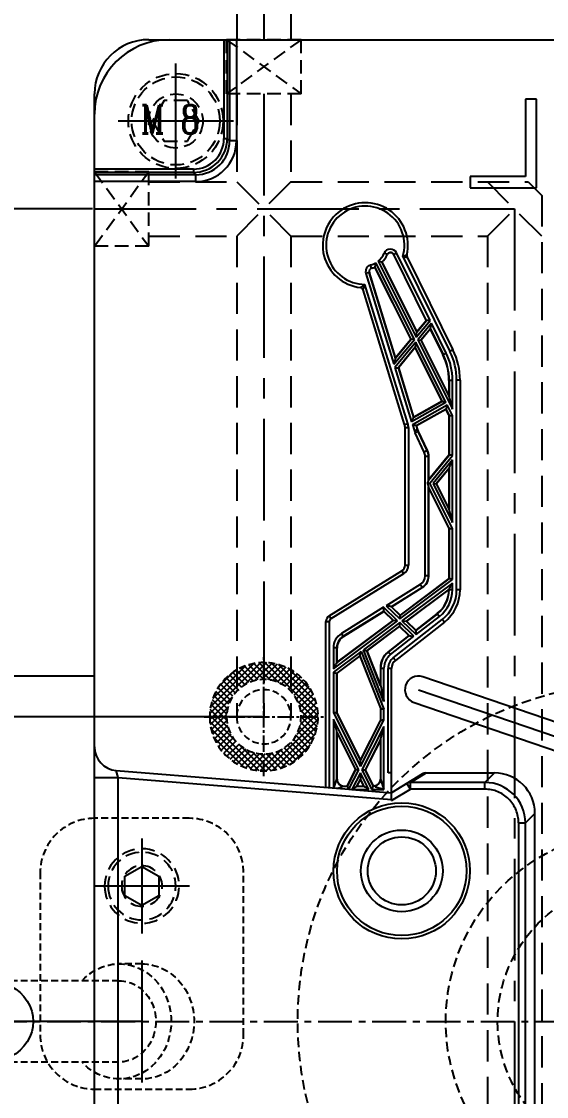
# Model space of a CAD drawing. Header units: millimetres. Extents: x 27275 to 28529, y -21406 to -20519.
# Drawn here: x 28206.9 to 28284.4, y -20787.4 to -20628.6 of the extents above; entities that cross this region are included whole.
import ezdxf

# ---------------------------------------------------------------- set-up
doc = ezdxf.new("R2010")
doc.units = ezdxf.units.MM
doc.header["$LTSCALE"] = 8
for name, pattern in [('ACAD_ISO08W100', [36, 24, -3, 6, -3]), ('CENTER', [2, 1.25, -0.25, 0.25, -0.25]), ('CENTER2', [1.125, 0.75, -0.125, 0.125, -0.125]), ('HIDDEN', [0.375, 0.25, -0.125]), ('HIDDEN2', [0.1875, 0.125, -0.0625])]:
    doc.linetypes.add(name, pattern=pattern)
doc.layers.get('DEFPOINTS').update_dxf_attribs({"color": 6})
for name, color, linetype in [('Cav-cor', 30, 'Continuous'), ('CL', 1, 'Continuous'), ('PIN', 5, 'Continuous'), ('SCREW', 52, 'HIDDEN'), ('SLIDE', 6, 'Continuous'), ('WT', 4, 'Continuous')]:
    doc.layers.add(name, color=color, linetype=linetype)
doc.layers.add('dim', color=3, linetype='Continuous', lineweight=15)
doc.styles.add('ROMANC', font='RomanC.ttf', dxfattribs={"width": 0.8, "height": 7})
doc.styles.get("Standard").update_dxf_attribs({"font": 'txt.shx', "width": 0.8, "bigfont": 'chineset.shx'})
doc.dimstyles.new('ISO-25', dxfattribs={"dimtxt": 5, "dimasz": 4, "dimexe": 0.3, "dimexo": 0.3, "dimtad": 0, "dimzin": 1, "dimdsep": 46, "dimtxsty": 'Standard', "dimcen": 0, "dimclrd": 3, "dimclre": 3, "dimclrt": 3, "dimazin": 0, "dimtfac": 1, "dimtofl": 0, "dimtmove": 0, "dimatfit": 0, "dimfxl": 0, "dimarcsym": 0})

# ---------------------------------------------------------------- blocks, each defined once
blk = doc.blocks.new('cb_8')
at = {"linetype": 'HIDDEN'}
blk.add_circle((0, 0), 7, dxfattribs=at)
at = {"layer": 'SCREW', "linetype": 'CENTER2', "ltscale": 5}
for p, q in [((0, -8.5), (0, 8.5)), ((-8.5, 0), (8.5, 0))]:
    blk.add_line(p, q, dxfattribs=at)
at = {"layer": 'SCREW'}
blk.add_lwpolyline([(-1.73, 3), (-3.46, 0), (-1.73, -3), (1.73, -3), (3.46, 0), (1.73, 3)], close=True, dxfattribs=at)
for radius in [6.5, 4]:
    blk.add_circle((0, 0), radius, dxfattribs=at)
at = {"layer": 'dim', "style": 'ROMANC', "width": 0.8}
blk.add_text('M 8', height=4.186, dxfattribs=at).set_placement((-5.2, -1.86))
blk = doc.blocks.new('20100512.182342')
at = {"linetype": 'HIDDEN'}
blk.add_circle((0, 0), 5.5, dxfattribs=at)
at = {"layer": 'SCREW', "linetype": 'CENTER', "ltscale": 5}
for p, q in [((0, -7.04), (0, 7.04)), ((-7, 0), (7, 0))]:
    blk.add_line(p, q, dxfattribs=at)
at = {"layer": 'SCREW', "linetype": 'Continuous'}
blk.add_lwpolyline([(-1.44, 2.5), (-2.89, 0), (-1.44, -2.5), (1.44, -2.5), (2.89, 0), (1.44, 2.5)], close=True, dxfattribs=at)
at = {"layer": 'SCREW'}
for radius in [5, 3]:
    blk.add_circle((0, 0), radius, dxfattribs=at)
blk = doc.blocks.new('20160808.152518')
at = {"layer": 'CL', "linetype": 'ACAD_ISO08W100', "ltscale": 0.35}
for p, q in [((0, 9), (0, -9)), ((0, 0), (41.22, 0))]:
    blk.add_line(p, q, dxfattribs=at)
at = {"layer": 'PIN', "linetype": 'HIDDEN2'}
for p, q in [((0, 8.5), (3.38, 8.5)), ((3.38, 6), (22.65, 6)), ((3.38, -6), (22.65, -6)), ((0, -8.5), (3.38, -8.5))]:
    blk.add_line(p, q, dxfattribs=at)
at = {"layer": 'PIN'}
for p, q in [((22.65, 6), (38.68, 6)), ((22.65, -6), (38.68, -6))]:
    blk.add_line(p, q, dxfattribs=at)
blk.add_circle((41.22, 0), 1.5, dxfattribs=at)
at = {"layer": 'PIN', "linetype": 'HIDDEN2'}
for centre, major_axis, start_param, end_param in [((0, 0), (0, -8.5), 3.141593, 6.283185), ((3.38, 0), (0, 8.5), 5.496057, 10.211906), ((3.38, 0), (0, 6), 0, 3.141593)]:
    blk.add_ellipse(centre, major_axis=major_axis, ratio=0.906308, start_param=start_param, end_param=end_param, dxfattribs=at)
at = {"layer": 'PIN'}
for centre, major_axis, ratio, start_param, end_param in [((22.65, 0), (-6.62, 0), 0.906308, 4.712389, 7.853982), ((38.68, 0), (0, 6), 0.906308, 0, 3.141593), ((38.68, 0), (0, 6), 1, 3.141593, 6.283185)]:
    blk.add_ellipse(centre, major_axis=major_axis, ratio=ratio, start_param=start_param, end_param=end_param, dxfattribs=at)
blk = doc.blocks.new('20150513.114820')
at = {"layer": 'WT', "linetype": 'Continuous'}
h = blk.add_hatch(dxfattribs=at)
h.set_pattern_fill('ANSI37', color=125, scale=5, angle=270, style=0)
h.set_pattern_definition([(315, (23425.0146, -23957.4168), (0.441941738, 0.441941738), []), (45, (23425.0146, -23957.4168), (-0.441941738, 0.441941738), [])])
h.paths.add_polyline_path([(8, 0), (5.5, 0, 1), (-5.5, 0), (-8, 0, -1)])
h.paths.add_polyline_path([(-8, 0), (-5.5, 0, 0.414214), (0, -5.5, 0.414214), (5.5, 0), (8, 0, -0.414214), (0, -8, -0.414214)])
at = {"layer": 'WT', "color": 125, "linetype": 'CENTER2', "ltscale": 0.4}
for p, q in [((0, 8.79), (0, -8.79)), ((8.79, 0), (-8.79, 0))]:
    blk.add_line(p, q, dxfattribs=at)
at = {"layer": 'WT', "color": 125, "linetype": 'HIDDEN2'}
for radius in [8, 5.5, 4]:
    blk.add_circle((0, 0), radius, dxfattribs=at)
blk = doc.blocks.new('20150513.114825')
at = {"layer": 'WT', "color": 125, "linetype": 'HIDDEN'}
for p, q in [((-5.5, 8), (5.5, 8)), ((5.5, 8), (-5.5, 0)), ((-5.5, 8), (5.5, 0)), ((-5.5, 0), (-5.5, 8)), ((5.5, 0), (5.5, 8)), ((-5.5, 0), (5.5, 0))]:
    blk.add_line(p, q, dxfattribs=at)
blk = doc.blocks.new('*D27186')
at = {"layer": 'DEFPOINTS', "color": 0}
for p in [(28184.54, -20731.29), (28242.64, -20731.29), (28228.64, -20921.29)]:
    blk.add_point(p, dxfattribs=at)
at = {"layer": 'dim', "color": 3, "lineweight": -2}
for p, q in [((28242.34, -20731.29), (28184.24, -20731.29)), ((28184.54, -20735.29), (28184.54, -20817.33)), ((28184.54, -20917.29), (28184.54, -20835.24)), ((28228.34, -20921.29), (28184.24, -20921.29))]:
    blk.add_line(p, q, dxfattribs=at)
at = {"layer": 'dim', "color": 3}
for points in [[(28185.21, -20735.29), (28183.88, -20735.29), (28184.54, -20731.29)], [(28183.88, -20917.29), (28185.21, -20917.29), (28184.54, -20921.29)]]:
    blk.add_solid(points, dxfattribs=at)
at = {"layer": 'dim', "color": 3, "insert": (28184.54, -20826.29), "char_height": 5, "attachment_point": 5, "rotation": 90}
blk.add_mtext('190.00', dxfattribs=at)
blk = doc.blocks.new('*D27187')
at = {"layer": 'DEFPOINTS', "color": 0}
for p in [(28175.28, -20656.29), (28217.64, -20656.29), (28228.64, -20921.29)]:
    blk.add_point(p, dxfattribs=at)
at = {"layer": 'dim', "color": 3, "lineweight": -2}
for p, q in [((28217.34, -20656.29), (28174.98, -20656.29)), ((28175.28, -20660.29), (28175.28, -20778.83)), ((28175.28, -20917.29), (28175.28, -20798.74)), ((28228.34, -20921.29), (28174.98, -20921.29))]:
    blk.add_line(p, q, dxfattribs=at)
at = {"layer": 'dim', "color": 3}
for points in [[(28175.95, -20660.29), (28174.62, -20660.29), (28175.28, -20656.29)], [(28174.62, -20917.29), (28175.95, -20917.29), (28175.28, -20921.29)]]:
    blk.add_solid(points, dxfattribs=at)
at = {"layer": 'dim', "color": 3, "insert": (28175.28, -20788.79), "char_height": 5, "attachment_point": 5, "rotation": 90}
blk.add_mtext('265.00', dxfattribs=at)

msp = doc.modelspace()

# ---------------------------------------------------------------- linework, layer by layer
msp.add_line((28217.642, -20725.286), (28182.332, -20725.286))
at = {"linetype": 'HIDDEN2'}
msp.add_lwpolyline([(28231.642, -20746.286), (28217.642, -20746.286, 0.4142136), (28209.642, -20754.286), (28209.642, -20778.286, 0.4142136), (28217.642, -20786.286), (28231.642, -20786.286, 0.4142136), (28239.642, -20778.286), (28239.642, -20754.286, 0.4142136)], format="xyb", close=True, dxfattribs=at)
at = {"color": 8, "linetype": 'HIDDEN', "ltscale": 0.7}
for radius in [50, 28.15, 20.5]:
    msp.add_circle((28297.642, -20776.286), radius, dxfattribs=at)
at = {"layer": 'Cav-cor', "color": 241}
for p, q in [((28225.642, -20631.286), (28369.642, -20631.286)), ((28236.748, -20631.286), (28236.748, -20645.898)), ((28237.248, -20631.286), (28237.248, -20645.898)), ((28237.593, -20631.286), (28237.593, -20646.243)), ((28238.591, -20631.286), (28238.591, -20646.243)), ((28217.642, -20913.286), (28217.642, -20639.286)), ((28281.245, -20640.064), (28281.245, -20651.474)), ((28282.88, -20640.064), (28281.245, -20640.064)), ((28282.88, -20653.144), (28282.88, -20640.064)), ((28236.748, -20645.898), (28237.248, -20645.898)), ((28237.593, -20646.243), (28237.248, -20645.898)), ((28238.591, -20646.243), (28237.593, -20646.243)), ((28232.255, -20650.392), (28217.642, -20650.392)), ((28232.255, -20650.891), (28217.642, -20650.891)), ((28232.599, -20651.236), (28217.642, -20651.236)), ((28232.255, -20650.392), (28232.255, -20650.891)), ((28232.599, -20651.236), (28232.255, -20650.891)), ((28232.599, -20652.235), (28232.599, -20651.236)), ((28273.069, -20651.474), (28273.069, -20653.144)), ((28281.245, -20651.474), (28273.069, -20651.474)), ((28232.599, -20652.235), (28217.642, -20652.235)), ((28273.069, -20653.144), (28282.88, -20653.144)), ((28260.853, -20663.025), (28260.39, -20662.829)), ((28261.751, -20663.035), (28266.58, -20672.788)), ((28261.767, -20662.998), (28262.218, -20662.775)), ((28261.767, -20662.998), (28266.616, -20672.792)), ((28267.163, -20672.764), (28262.218, -20662.775)), ((28258.535, -20665.047), (28258.403, -20664.562)), ((28264.851, -20675.571), (28259.161, -20664.239)), ((28259.506, -20663.999), (28265.14, -20675.22)), ((28260.046, -20664.177), (28265.222, -20674.487)), ((28260.076, -20664.164), (28265.229, -20674.427)), ((28263.156, -20663.3), (28270.102, -20677.328)), ((28263.774, -20663.417), (28270.551, -20677.105)), ((28258.186, -20665.681), (28257.706, -20665.829)), ((28257.706, -20665.829), (28261.834, -20679.233)), ((28262.075, -20678.305), (28258.186, -20665.681)), ((28262.087, -20678.241), (28258.216, -20665.672)), ((28258.999, -20664.886), (28264.335, -20675.513)), ((28264.373, -20675.517), (28259.024, -20664.862)), ((28259.027, -20664.87), (28259.024, -20664.862)), ((28263.89, -20687.972), (28257.564, -20667.433)), ((28256.867, -20667.892), (28256.866, -20667.892)), ((28263.411, -20688.12), (28257.288, -20668.244)), ((28265.14, -20675.22), (28267.163, -20672.764)), ((28265.222, -20674.487), (28266.625, -20672.784)), ((28266.58, -20672.788), (28265.229, -20674.427)), ((28267.366, -20673.173), (28265.344, -20675.626)), ((28267.219, -20673.984), (28265.821, -20675.68)), ((28267.205, -20674.051), (28265.86, -20675.684)), ((28266.58, -20672.788), (28266.616, -20672.792)), ((28267.205, -20674.051), (28267.212, -20673.995)), ((28267.205, -20674.051), (28269.064, -20677.806)), ((28267.212, -20673.995), (28269.095, -20677.799)), ((28269.546, -20677.576), (28267.366, -20673.173)), ((28261.834, -20679.233), (28264.851, -20675.571)), ((28262.067, -20678.318), (28264.373, -20675.517)), ((28262.087, -20678.241), (28264.335, -20675.513)), ((28264.373, -20675.517), (28264.335, -20675.513)), ((28264.851, -20675.571), (28264.373, -20675.517)), ((28265.14, -20675.22), (28265.222, -20674.487)), ((28265.222, -20674.487), (28265.229, -20674.427)), ((28265.344, -20675.626), (28270.486, -20685.867)), ((28265.344, -20675.626), (28265.821, -20675.68)), ((28265.821, -20675.68), (28269.994, -20683.991)), ((28265.821, -20675.68), (28265.86, -20675.684)), ((28269.952, -20683.834), (28265.86, -20675.684)), ((28265.055, -20675.978), (28261.981, -20679.709)), ((28264.972, -20676.711), (28262.497, -20679.715)), ((28264.966, -20676.77), (28262.541, -20679.714)), ((28264.972, -20676.711), (28264.966, -20676.77)), ((28268.941, -20684.688), (28264.966, -20676.77)), ((28265.055, -20675.978), (28264.972, -20676.711)), ((28268.984, -20684.701), (28264.972, -20676.711)), ((28269.516, -20684.863), (28265.055, -20675.978)), ((28270.553, -20677.105), (28270.102, -20677.328)), ((28262.087, -20678.241), (28262.075, -20678.305)), ((28269.095, -20677.799), (28269.064, -20677.806)), ((28269.095, -20677.799), (28269.546, -20677.576)), ((28261.981, -20679.709), (28264.449, -20687.722)), ((28264.776, -20687.073), (28262.507, -20679.707)), ((28262.541, -20679.714), (28262.507, -20679.707)), ((28264.794, -20687.028), (28262.541, -20679.714)), ((28269.983, -20681.593), (28269.952, -20681.6)), ((28269.952, -20681.6), (28269.952, -20683.834)), ((28269.983, -20681.593), (28269.983, -20683.965)), ((28269.983, -20681.593), (28270.486, -20681.593)), ((28270.486, -20685.867), (28270.486, -20681.593)), ((28271.094, -20712.551), (28271.094, -20681.568)), ((28271.597, -20681.568), (28271.094, -20681.568)), ((28271.595, -20681.568), (28271.595, -20712.55)), ((28269.516, -20684.863), (28264.449, -20687.722)), ((28264.575, -20688.129), (28269.703, -20685.235)), ((28268.984, -20684.701), (28264.766, -20687.081)), ((28268.941, -20684.688), (28264.794, -20687.028)), ((28268.941, -20684.688), (28268.984, -20684.701)), ((28270.486, -20686.795), (28269.703, -20685.235)), ((28269.952, -20683.834), (28269.983, -20683.965)), ((28265.134, -20688.275), (28269.533, -20685.793)), ((28265.181, -20688.286), (28269.519, -20685.839)), ((28269.519, -20685.839), (28269.533, -20685.793)), ((28269.952, -20686.701), (28269.519, -20685.839)), ((28269.994, -20686.713), (28269.533, -20685.793)), ((28269.952, -20686.701), (28269.983, -20686.693)), ((28269.952, -20686.701), (28269.952, -20692.649)), ((28269.983, -20686.693), (28269.983, -20692.66)), ((28270.486, -20692.685), (28270.486, -20686.795)), ((28263.409, -20688.12), (28263.89, -20687.972)), ((28264.575, -20688.129), (28264.856, -20689.043)), ((28264.794, -20687.028), (28264.776, -20687.073)), ((28265.337, -20688.895), (28265.145, -20688.271)), ((28265.181, -20688.286), (28265.145, -20688.271)), ((28265.366, -20688.884), (28265.181, -20688.286)), ((28263.476, -20688.564), (28263.979, -20688.564)), ((28263.478, -20708.879), (28263.478, -20688.564)), ((28263.979, -20688.564), (28263.979, -20708.878)), ((28265.337, -20688.895), (28264.856, -20689.043)), ((28265.436, -20689.153), (28264.98, -20689.365)), ((28266.301, -20692.197), (28264.98, -20689.365)), ((28265.337, -20688.895), (28265.366, -20688.884)), ((28265.436, -20689.153), (28265.465, -20689.142)), ((28266.756, -20691.984), (28265.436, -20689.153)), ((28266.787, -20691.977), (28265.465, -20689.142)), ((28266.756, -20691.984), (28266.301, -20692.197)), ((28266.442, -20710.486), (28266.442, -20692.834)), ((28266.945, -20692.834), (28266.442, -20692.834)), ((28266.787, -20691.977), (28266.756, -20691.984)), ((28266.933, -20696.365), (28269.994, -20692.649)), ((28266.976, -20692.828), (28266.945, -20692.834)), ((28266.945, -20696.348), (28266.945, -20692.834)), ((28269.952, -20692.649), (28266.976, -20696.262)), ((28266.976, -20696.262), (28266.976, -20692.828)), ((28267.113, -20696.78), (28270.486, -20692.685)), ((28269.952, -20692.649), (28269.983, -20692.66)), ((28270.486, -20693.34), (28267.606, -20696.835)), ((28269.994, -20694.569), (28268.083, -20696.889)), ((28269.952, -20694.672), (28268.122, -20696.893)), ((28269.952, -20694.672), (28269.983, -20694.586)), ((28269.952, -20694.672), (28269.952, -20700.538)), ((28269.983, -20694.586), (28269.983, -20700.668)), ((28270.486, -20702.57), (28270.486, -20693.34)), ((28266.976, -20696.262), (28266.945, -20696.348)), ((28269.994, -20703.416), (28266.933, -20697.319)), ((28266.945, -20710.486), (28266.945, -20697.346)), ((28266.976, -20697.476), (28266.945, -20697.346)), ((28266.976, -20710.503), (28266.976, -20697.476)), ((28269.952, -20703.404), (28266.976, -20697.476)), ((28270.486, -20703.498), (28267.113, -20696.78)), ((28267.606, -20696.835), (28270.486, -20702.57)), ((28267.606, -20696.835), (28268.083, -20696.889)), ((28268.083, -20696.889), (28269.994, -20700.695)), ((28268.083, -20696.889), (28268.122, -20696.893)), ((28269.952, -20700.538), (28268.122, -20696.893)), ((28269.952, -20700.538), (28269.983, -20700.668)), ((28269.952, -20703.404), (28269.983, -20703.397)), ((28269.952, -20703.404), (28269.952, -20710.885)), ((28269.983, -20703.397), (28269.983, -20710.901)), ((28270.486, -20711.029), (28270.486, -20703.498)), ((28263.476, -20708.878), (28263.979, -20708.878)), ((28252.274, -20716.383), (28263.002, -20709.734)), ((28263.265, -20710.161), (28252.537, -20716.81)), ((28263, -20709.733), (28263.265, -20710.161)), ((28266.945, -20710.486), (28266.442, -20710.486)), ((28266.976, -20710.503), (28266.945, -20710.486)), ((28265.728, -20711.769), (28260.688, -20714.892)), ((28261.417, -20715.032), (28265.993, -20712.196)), ((28261.467, -20715.038), (28266.024, -20712.213)), ((28262.72, -20716.843), (28270.486, -20711.029)), ((28262.752, -20716.316), (28269.994, -20710.894)), ((28269.952, -20710.885), (28262.754, -20716.274)), ((28270.486, -20711.549), (28263.024, -20717.135)), ((28265.993, -20712.196), (28265.728, -20711.769)), ((28266.024, -20712.213), (28265.993, -20712.196)), ((28269.952, -20710.885), (28269.983, -20710.901)), ((28270.486, -20712.5), (28270.486, -20711.549)), ((28269.994, -20712.419), (28263.644, -20717.173)), ((28269.951, -20712.493), (28263.695, -20717.176)), ((28269.952, -20712.488), (28269.983, -20712.43)), ((28269.983, -20712.5), (28269.952, -20712.488)), ((28269.983, -20712.43), (28269.983, -20712.5)), ((28269.983, -20712.5), (28270.486, -20712.5)), ((28271.597, -20712.551), (28271.094, -20712.551)), ((28260.322, -20715.119), (28254.097, -20718.977)), ((28262.382, -20717.096), (28260.322, -20715.119)), ((28260.688, -20714.892), (28262.72, -20716.843)), ((28261.407, -20715.025), (28262.752, -20716.316)), ((28261.467, -20715.038), (28261.417, -20715.032)), ((28261.467, -20715.038), (28262.754, -20716.274)), ((28252.272, -20716.382), (28252.537, -20716.81)), ((28254.362, -20719.405), (28260.342, -20715.698)), ((28254.393, -20719.422), (28260.338, -20715.737)), ((28261.761, -20717.058), (28260.335, -20715.689)), ((28260.338, -20715.737), (28260.342, -20715.698)), ((28260.338, -20715.737), (28261.711, -20717.055)), ((28261.746, -20722.559), (28268.97, -20716.909)), ((28262.72, -20716.843), (28262.752, -20716.316)), ((28262.752, -20716.316), (28262.754, -20716.274)), ((28268.245, -20716.065), (28265.075, -20718.544)), ((28268.214, -20716.05), (28265.077, -20718.503)), ((28265.12, -20719.148), (28268.555, -20716.461)), ((28268.245, -20716.065), (28268.214, -20716.05)), ((28268.245, -20716.065), (28268.555, -20716.461)), ((28269.28, -20717.305), (28268.97, -20716.909)), ((28251.796, -20717.237), (28252.299, -20717.237)), ((28251.798, -20741.726), (28251.798, -20717.238)), ((28252.299, -20717.237), (28252.299, -20741.766)), ((28252.908, -20724.189), (28262.382, -20717.096)), ((28253.399, -20723.318), (28261.761, -20717.058)), ((28253.441, -20723.246), (28261.711, -20717.055)), ((28262.686, -20717.388), (28257.347, -20721.385)), ((28262.654, -20717.915), (28257.834, -20721.523)), ((28257.873, -20721.535), (28262.651, -20717.957)), ((28261.761, -20717.058), (28261.711, -20717.055)), ((28262.382, -20717.096), (28261.761, -20717.058)), ((28269.278, -20717.304), (28262.054, -20722.954)), ((28262.654, -20717.915), (28262.651, -20717.957)), ((28264.054, -20719.304), (28262.651, -20717.957)), ((28262.686, -20717.388), (28262.654, -20717.915)), ((28264.111, -20719.313), (28262.654, -20717.915)), ((28264.789, -20719.407), (28262.686, -20717.388)), ((28263.024, -20717.135), (28265.12, -20719.148)), ((28263.024, -20717.135), (28263.644, -20717.173)), ((28263.644, -20717.173), (28265.082, -20718.553)), ((28263.644, -20717.173), (28263.695, -20717.176)), ((28263.695, -20717.176), (28265.077, -20718.503)), ((28265.077, -20718.503), (28265.075, -20718.544)), ((28254.362, -20719.405), (28254.097, -20718.977)), ((28254.362, -20719.405), (28254.393, -20719.422)), ((28264.054, -20719.304), (28260.99, -20721.7)), ((28264.101, -20719.306), (28261.021, -20721.715)), ((28261.331, -20722.111), (28264.789, -20719.407)), ((28264.054, -20719.304), (28264.101, -20719.306)), ((28252.908, -20721.114), (28252.908, -20724.189)), ((28253.41, -20721.114), (28252.908, -20721.114)), ((28257.001, -20721.644), (28252.908, -20724.709)), ((28253.41, -20723.307), (28253.41, -20721.114)), ((28253.41, -20721.114), (28253.441, -20721.132)), ((28253.441, -20723.246), (28253.441, -20721.132)), ((28257.001, -20721.644), (28260.365, -20730.172)), ((28260.365, -20729.038), (28257.347, -20721.385)), ((28259.874, -20726.696), (28257.834, -20721.523)), ((28257.873, -20721.535), (28257.834, -20721.523)), ((28259.831, -20726.499), (28257.873, -20721.535)), ((28260.99, -20721.7), (28261.021, -20721.715)), ((28261.021, -20721.715), (28261.331, -20722.111)), ((28256.82, -20722.282), (28253.399, -20724.843)), ((28253.441, -20723.246), (28253.41, -20723.307)), ((28253.441, -20724.852), (28256.806, -20722.334)), ((28256.806, -20722.334), (28256.82, -20722.282)), ((28256.806, -20722.334), (28259.831, -20730.004)), ((28256.82, -20722.282), (28259.874, -20730.023)), ((28262.056, -20722.955), (28261.746, -20722.559)), ((28252.908, -20724.709), (28252.908, -20730.718)), ((28253.41, -20730.819), (28253.41, -20724.837)), ((28253.441, -20724.852), (28253.41, -20724.837)), ((28253.441, -20730.812), (28253.441, -20724.852)), ((28259.831, -20724.077), (28259.831, -20726.499)), ((28259.831, -20724.077), (28259.862, -20724.092)), ((28259.862, -20724.092), (28259.862, -20726.661)), ((28259.862, -20724.092), (28260.365, -20724.092)), ((28260.365, -20729.038), (28260.365, -20724.092)), ((28260.973, -20739.584), (28260.973, -20724.144)), ((28261.476, -20724.144), (28260.973, -20724.144)), ((28261.476, -20743.525), (28261.475, -20724.143)), ((28259.831, -20726.499), (28259.862, -20726.661)), ((28295.142, -20735.33), (28266.108, -20725.393)), ((28265.46, -20727.286), (28297.642, -20738.299)), ((28264.813, -20729.178), (28295.142, -20739.558)), ((28252.908, -20730.718), (28256.889, -20738.647)), ((28253.399, -20730.8), (28256.891, -20737.755)), ((28253.441, -20730.812), (28253.41, -20730.819)), ((28253.441, -20730.812), (28256.891, -20737.683)), ((28259.831, -20730.004), (28259.862, -20729.998)), ((28259.831, -20730.004), (28259.831, -20731.899)), ((28259.862, -20729.998), (28259.862, -20731.907)), ((28260.365, -20731.809), (28260.365, -20730.172)), ((28252.908, -20731.646), (28252.908, -20741.815)), ((28256.654, -20739.108), (28252.908, -20731.646)), ((28256.889, -20738.647), (28260.365, -20731.809)), ((28256.891, -20737.755), (28259.874, -20731.888)), ((28256.891, -20737.683), (28259.831, -20731.899)), ((28260.365, -20732.728), (28257.121, -20739.109)), ((28259.831, -20731.899), (28259.862, -20731.907)), ((28260.365, -20742.029), (28260.365, -20732.728)), ((28256.203, -20739.107), (28253.399, -20733.521)), ((28253.41, -20740.52), (28253.41, -20733.548)), ((28253.441, -20733.678), (28253.41, -20733.548)), ((28253.441, -20740.52), (28253.441, -20733.678)), ((28253.441, -20733.678), (28256.167, -20739.107)), ((28259.874, -20734.582), (28257.571, -20739.11)), ((28259.831, -20734.737), (28257.608, -20739.111)), ((28259.831, -20734.737), (28259.862, -20734.608)), ((28259.831, -20734.737), (28259.831, -20740.52)), ((28259.862, -20734.608), (28259.862, -20740.52)), ((28254.937, -20741.526), (28256.167, -20739.107)), ((28254.968, -20741.537), (28256.203, -20739.107)), ((28255.184, -20741.999), (28256.654, -20739.108)), ((28256.203, -20739.107), (28256.167, -20739.107)), ((28256.654, -20739.108), (28256.203, -20739.107)), ((28256.889, -20738.647), (28256.891, -20737.755)), ((28256.891, -20737.755), (28256.891, -20737.683)), ((28257.121, -20739.109), (28258.586, -20742.029)), ((28257.121, -20739.109), (28257.571, -20739.11)), ((28257.571, -20739.11), (28258.79, -20741.537)), ((28257.571, -20739.11), (28257.608, -20739.111)), ((28258.821, -20741.526), (28257.608, -20739.111)), ((28252.977, -20741.821), (28253.41, -20740.52)), ((28253.411, -20740.52), (28253.441, -20740.52)), ((28256.886, -20739.57), (28255.635, -20742.032)), ((28256.884, -20740.462), (28256.351, -20741.511)), ((28256.38, -20741.526), (28256.884, -20740.535)), ((28256.886, -20739.57), (28256.884, -20740.462)), ((28256.884, -20740.462), (28256.884, -20740.535)), ((28257.41, -20741.511), (28256.884, -20740.462)), ((28257.381, -20741.526), (28256.884, -20740.535)), ((28258.121, -20742.029), (28256.886, -20739.57)), ((28259.831, -20740.52), (28259.862, -20740.52)), ((28259.862, -20740.52), (28260.365, -20742.029)), ((28261.476, -20739.584), (28260.973, -20739.584)), ((28266.043, -20739.733), (28261.475, -20742.509)), ((28264.258, -20740.991), (28266.575, -20739.584)), ((28266.575, -20739.584), (28276.665, -20739.584)), ((28275.258, -20740.991), (28276.665, -20739.584)), ((28254.448, -20741.526), (28254.972, -20741.526)), ((28255.184, -20741.999), (28255.635, -20742.032)), ((28255.636, -20742.03), (28258.121, -20742.029)), ((28255.636, -20742.03), (28261.476, -20742.508)), ((28256.346, -20741.526), (28257.416, -20741.526)), ((28258.586, -20742.029), (28260.365, -20742.029)), ((28258.823, -20741.526), (28258.786, -20741.526)), ((28261.476, -20743.678), (28264.258, -20741.988)), ((28264.258, -20741.988), (28263.739, -20741.133)), ((28264.258, -20741.988), (28264.258, -20740.991)), ((28275.258, -20740.991), (28264.258, -20740.991)), ((28275.258, -20741.988), (28264.258, -20741.988)), ((28275.258, -20741.988), (28275.258, -20740.991)), ((28261.476, -20743.678), (28261.476, -20743.511)), ((28281.235, -20746.969), (28282.642, -20745.561)), ((28282.642, -20807.01), (28282.642, -20745.561)), ((28280.239, -20746.969), (28280.239, -20805.603)), ((28280.239, -20746.969), (28281.235, -20746.969)), ((28281.235, -20805.603), (28281.235, -20746.969))]:
    msp.add_line(p, q, dxfattribs=at)
for radius in [10.06, 9.557, 6.036, 5.03]:
    msp.add_circle((28262.994, -20754.05), radius, dxfattribs=at)
for centre, radius, start, end in [((28228.642, -20642.286), 11, 90, 180), ((28225.642, -20639.286), 8, 90, 180), ((28232.255, -20645.899), 4.992, 269.99069, 0.00931), ((28232.257, -20645.9), 4.491, 269.96883, 0.03117), ((28232.603, -20646.246), 5.988, 269.9688, 0.0312), ((28232.606, -20646.249), 4.986, 269.92461, 0.07539), ((28257.612, -20661.649), 6.287, 346.79393, 263.19556), ((28257.612, -20661.649), 5.785, 343.4208, 269.51741), ((28257.612, -20661.649), 3.018, 308.87291, 336.99629), ((28261.316, -20663.221), 1.006, 26.34486, 157.01201), ((28261.3, -20663.259), 0.503, 26.34665, 156.43515), ((28261.316, -20663.221), 0.503, 26.34045, 157.04104), ((28258.063, -20661.426), 4.024, 336.42493, 337.00212), ((28258.667, -20665.533), 1.006, 105.19699, 197.11173), ((28257.612, -20661.649), 3.018, 285.19825, 300.88065), ((28257.612, -20661.649), 3.521, 314.40936, 336.422), ((28270.258, -20680.685), 18.777, 110.4407, 110.79705), ((28264.225, -20663.194), 0.503, 166.84962, 206.3381), ((28258.667, -20665.533), 0.503, 105.18682, 197.10304), ((28257.132, -20661.797), 4.024, 285.19388, 285.63381), ((28258.697, -20665.524), 0.503, 105.63442, 197.11199), ((28257.612, -20661.649), 3.521, 285.63599, 293.69545), ((28256.808, -20668.392), 0.503, 38.01706, 83.11963), ((28261.539, -20681.568), 9.555, 359.99868, 26.34132), ((28261.434, -20681.592), 8.549, 359.99881, 26.34119), ((28261.434, -20681.592), 9.052, 359.99862, 26.34138), ((28261.957, -20688.566), 2.022, 0.04418, 17.07582), ((28267.261, -20688.302), 2.517, 197.12345, 204.99655), ((28267.261, -20688.302), 2.014, 197.12373, 204.99627), ((28264.933, -20692.834), 1.508, 359.99762, 25.00238), ((28264.933, -20692.834), 2.012, 0.00014, 24.99986), ((28262.47, -20708.878), 1.509, 301.78932, 0.00068), ((28264.933, -20710.486), 1.509, 301.79005, 359.99995), ((28264.933, -20710.486), 2.012, 301.79238, 359.99762), ((28265.428, -20712.487), 4.523, 308.0188, 359.92728), ((28265.457, -20712.5), 4.526, 308.02858, 0.00142), ((28265.456, -20712.5), 5.029, 308.02975, 0.00025), ((28265.562, -20712.551), 5.532, 308.02952, 0.00048), ((28252.802, -20717.237), 0.503, 121.79391, 179.99609), ((28255.422, -20721.114), 2.515, 121.7893, 180.0007), ((28255.422, -20721.114), 2.011, 121.78652, 180.00348), ((28262.88, -20724.092), 3.018, 128.0313, 179.9987), ((28262.88, -20724.092), 2.515, 128.0297, 180.0003), ((28262.985, -20724.144), 2.012, 128.02973, 180.00027), ((28265.46, -20727.286), 2, 71.10744, 251.10744), ((28254.417, -20740.519), 1.006, 180.01837, 270.0008), ((28258.856, -20740.52), 1.006, 296.32633, 359.98836), ((28264.246, -20741.967), 0.976, 89.24339, 121.2575), ((28275.256, -20746.97), 5.978, 0.01419, 89.98581)]:
    msp.add_arc(centre, radius, start, end, dxfattribs=at)
for centre, major_axis, ratio, start_param, end_param in [((28266.967, -20672.366), (0.351, 0.426), 0.0159228, -3.1312907, -2.933115), ((28267.562, -20673.57), (0.351, 0.426), 0.0159228, -3.364373, -3.1661973), ((28261.534, -20681.569), (9.797, 2.292), 0.9998394, -0.2298242, 0.2298242), ((28261.692, -20678.77), (0.383, 0.465), 0.014571, -0.2252394, -0.0270637), ((28261.4, -20681.6), (8.327, 1.949), 0.9998394, -0.2298242, 0.2298242), ((28262.124, -20680.172), (0.383, 0.465), 0.014571, 0.0078429, 0.2060186), ((28270.486, -20684.966), (-0.503, 1.002), 0.0078301, 0.0330523, 0.231228), ((28270.486, -20687.695), (-0.503, 1.002), 0.0078301, -0.20003, -0.0018543), ((28261.968, -20688.564), (1.492, 0.225), 0.9998442, -0.1493773, 0.1493773), ((28264.327, -20687.326), (0.448, 0.253), 0.0170533, -0.2193526, -0.0211769), ((28264.696, -20688.524), (0.448, 0.253), 0.0170533, 0.0137297, 0.2119054), ((28264.963, -20692.828), (1.965, 0.436), 0.9998402, -0.2181324, 0.2181324), ((28270.486, -20692.049), (0.503, 0.611), 0.0110961, -3.1376128, -2.9394371), ((28270.486, -20693.976), (0.503, 0.611), 0.0110961, -3.3706952, -3.1725194), ((28266.442, -20696.958), (0.503, 0.611), 0.0110961, -0.2291025, -0.0309268), ((28266.442, -20696.345), (-0.503, 1.002), 0.0078301, -3.1085403, -2.9103646), ((28270.486, -20701.669), (-0.503, 1.002), 0.0078301, 0.0330523, 0.231228), ((28270.486, -20704.399), (-0.503, 1.002), 0.0078301, -0.20003, -0.0018543), ((28262.471, -20708.879), (0.879, -0.489), 0.9998005, -0.5078933, 0.5078933), ((28264.963, -20710.503), (1.758, -0.979), 0.9998005, -0.5078933, 0.5078933), ((28270.486, -20710.524), (0.503, 0.377), 0.0139716, -3.1346019, -2.9364262), ((28265.558, -20712.55), (5.427, -2.645), 0.9998115, 5.8297357, 6.7366349), ((28270.486, -20712.054), (0.503, 0.377), 0.0139716, 2.9155011, 3.1136768), ((28261.042, -20714.673), (0.375, -0.36), 0.0169079, -0.2199652, -0.0217895), ((28252.804, -20717.238), (-0.879, 0.489), 0.9998005, 5.775292, 6.7910786), ((28259.968, -20715.339), (0.375, -0.36), 0.0169079, 0.0131171, 0.2112928), ((28265.442, -20718.896), (0.367, -0.352), 0.0172791, -3.1266116, -2.9284359), ((28255.454, -20721.132), (1.758, -0.979), 0.9998005, 2.6336994, 3.6494859), ((28264.467, -20719.658), (0.367, -0.352), 0.0172791, 2.9234914, 3.1216671), ((28262.85, -20724.078), (-2.713, 1.323), 0.9998115, -0.4534496, 0.4534496), ((28252.908, -20723.684), (0.503, 0.377), 0.0139716, -0.2260916, -0.0279158), ((28262.984, -20724.143), (1.357, -0.661), 0.9998115, 2.6881431, 3.5950422), ((28252.908, -20725.214), (0.503, 0.377), 0.0139716, 0.0069908, 0.2051665), ((28260.365, -20727.936), (-0.503, 1.275), 0.0064035, 0.0336899, 0.2318657), ((28252.908, -20729.817), (-0.503, 1.002), 0.0078301, -3.3416227, -3.1434469), ((28260.365, -20731.274), (-0.503, 1.275), 0.0064035, -0.1993924, -0.0012166), ((28260.365, -20730.917), (0.503, 0.99), 0.0079089, -3.1396986, -2.9415228), ((28252.908, -20732.547), (-0.503, 1.002), 0.0078301, -3.1085403, -2.9103646), ((28260.365, -20733.62), (0.503, 0.99), 0.0079089, -3.3727809, -3.1746052), ((28254.448, -20740.52), (1.006, 0), 0.9998477, -3.1415927, -1.5707963), ((28266.562, -20740.588), (-0.867, -0.527), 0.9861001, -2.1229861, -1.5707963), ((28276.619, -20745.607), (4.275, 4.275), 0.9924325, -0.7816001, 0.7816001), ((28254.716, -20742.029), (0.256, 0.503), 0.0155585, -0.1007838, 0.0079126), ((28256.09, -20742.029), (0.256, 0.503), 0.0155585, 0.0079126, 0.2235416), ((28257.668, -20742.029), (-0.253, 0.503), 0.0155984, -0.2234628, -0.0078337), ((28259.039, -20742.029), (-0.253, 0.503), 0.0155984, -0.0078337, 0.1008574)]:
    msp.add_ellipse(centre, major_axis=major_axis, ratio=ratio, start_param=start_param, end_param=end_param, dxfattribs=at)
for points, knots in [([(28259.161, -20664.239), (28259.146, -20664.305), (28259.122, -20664.401), (28259.09, -20664.527), (28259.067, -20664.616), (28259.047, -20664.697), (28259.031, -20664.767), (28259.022, -20664.817), (28259.021, -20664.847), (28259.022, -20664.858), (28259.024, -20664.862)], [0, 0, 0, 0, 0.3143438, 0.4664459, 0.6112051, 0.7442875, 0.8593353, 0.9474833, 0.9785695, 1, 1, 1, 1]), ([(28259.997, -20664.146), (28259.967, -20664.133), (28259.895, -20664.11), (28259.732, -20664.062), (28259.599, -20664.026), (28259.506, -20663.999)], [0, 0, 0, 0, 0.1919212, 0.4371705, 1, 1, 1, 1]), ([(28260.046, -20664.177), (28260.042, -20664.171), (28260.025, -20664.159), (28260.008, -20664.151), (28259.997, -20664.146)], [0, 0, 0, 0, 0.3892077, 1, 1, 1, 1]), ([(28260.046, -20664.177), (28260.048, -20664.18), (28260.049, -20664.181), (28260.052, -20664.188), (28260.053, -20664.187)], [0, 0, 0, 0, 0.7526713, 1, 1, 1, 1]), ([(28263.156, -20663.3), (28263.233, -20663.268), (28263.378, -20663.213), (28263.524, -20663.157), (28263.591, -20663.131)], [0, 0, 0, 0, 0.5340298, 1, 1, 1, 1]), ([(28263.156, -20663.3), (28263.192, -20663.308), (28263.264, -20663.323), (28263.37, -20663.343), (28263.472, -20663.362), (28263.552, -20663.377), (28263.611, -20663.387), (28263.65, -20663.394), (28263.685, -20663.4), (28263.715, -20663.405), (28263.739, -20663.409), (28263.756, -20663.412), (28263.765, -20663.413), (28263.77, -20663.414), (28263.773, -20663.414), (28263.774, -20663.415), (28263.774, -20663.415)], [0, 0, 0, 0, 0.1765424, 0.3499288, 0.5155651, 0.6681892, 0.7377639, 0.8014996, 0.8583081, 0.9070799, 0.9466586, 0.9758884, 0.986321, 0.9938644, 0.9984476, 1, 1, 1, 1]), ([(28256.866, -20667.892), (28256.866, -20667.892), (28256.868, -20667.89), (28256.873, -20667.888), (28256.88, -20667.883), (28256.894, -20667.874), (28256.917, -20667.859), (28256.951, -20667.837), (28256.99, -20667.812), (28257.05, -20667.773), (28257.132, -20667.719), (28257.235, -20667.651), (28257.38, -20667.556), (28257.49, -20667.483), (28257.564, -20667.433)], [0, 0, 0, 0, 0.0021606, 0.0084286, 0.0185871, 0.032419, 0.0700021, 0.118461, 0.1751038, 0.2380435, 0.3767019, 0.5261151, 0.6815187, 1, 1, 1, 1]), ([(28257.287, -20668.244), (28257.287, -20668.243), (28257.288, -20668.241), (28257.289, -20668.235), (28257.293, -20668.227), (28257.299, -20668.21), (28257.31, -20668.182), (28257.324, -20668.143), (28257.34, -20668.097), (28257.366, -20668.028), (28257.399, -20667.933), (28257.44, -20667.814), (28257.482, -20667.69), (28257.523, -20667.563), (28257.55, -20667.477), (28257.564, -20667.433)], [0, 0, 0, 0, 0.002319, 0.0089225, 0.0195646, 0.033997, 0.0728909, 0.1224992, 0.1799437, 0.2433427, 0.3819232, 0.5304124, 0.684489, 0.8416396, 1, 1, 1, 1]), ([(28267.163, -20672.764), (28267.103, -20672.762), (28266.989, -20672.759), (28266.852, -20672.757), (28266.754, -20672.759), (28266.697, -20672.762), (28266.655, -20672.769), (28266.631, -20672.777), (28266.625, -20672.784)], [0, 0, 0, 0, 0.3301259, 0.6320111, 0.7613334, 0.869111, 0.9495821, 1, 1, 1, 1]), ([(28267.219, -20673.984), (28267.223, -20673.978), (28267.229, -20673.961), (28267.238, -20673.932), (28267.247, -20673.894), (28267.259, -20673.834), (28267.275, -20673.749), (28267.293, -20673.642), (28267.311, -20673.528), (28267.335, -20673.371), (28267.354, -20673.252), (28267.366, -20673.173)], [0, 0, 0, 0, 0.0250879, 0.0632573, 0.1109987, 0.1657773, 0.2887821, 0.4227384, 0.5629719, 0.7069006, 1, 1, 1, 1]), ([(28262.067, -20678.318), (28262.062, -20678.325), (28262.053, -20678.345), (28262.041, -20678.381), (28262.027, -20678.427), (28262.008, -20678.497), (28261.984, -20678.594), (28261.954, -20678.715), (28261.924, -20678.842), (28261.884, -20679.014), (28261.854, -20679.145), (28261.834, -20679.233)], [0, 0, 0, 0, 0.0276779, 0.0695149, 0.1207063, 0.1778716, 0.3030491, 0.4364925, 0.574482, 0.7151038, 1, 1, 1, 1]), ([(28261.981, -20679.709), (28262.039, -20679.714), (28262.149, -20679.725), (28262.281, -20679.734), (28262.374, -20679.737), (28262.429, -20679.736), (28262.469, -20679.731), (28262.491, -20679.722), (28262.497, -20679.715)], [0, 0, 0, 0, 0.3342836, 0.636589, 0.7642699, 0.8697338, 0.9484946, 1, 1, 1, 1]), ([(28268.984, -20684.701), (28268.986, -20684.702), (28268.991, -20684.703), (28269.003, -20684.707), (28269.02, -20684.712), (28269.054, -20684.722), (28269.106, -20684.738), (28269.176, -20684.759), (28269.255, -20684.784), (28269.369, -20684.818), (28269.457, -20684.844), (28269.516, -20684.863)], [0, 0, 0, 0, 0.0091155, 0.0308724, 0.0643383, 0.1082589, 0.2206089, 0.3560027, 0.5063798, 0.6663557, 1, 1, 1, 1]), ([(28269.703, -20685.235), (28269.685, -20685.297), (28269.656, -20685.387), (28269.62, -20685.505), (28269.595, -20685.588), (28269.573, -20685.662), (28269.556, -20685.717), (28269.545, -20685.754), (28269.539, -20685.773), (28269.535, -20685.785), (28269.533, -20685.791), (28269.533, -20685.793)], [0, 0, 0, 0, 0.3280813, 0.4861996, 0.6358569, 0.7720503, 0.8869264, 0.932423, 0.9673295, 0.9902053, 1, 1, 1, 1]), ([(28270.486, -20685.867), (28270.445, -20685.704), (28270.383, -20685.459), (28270.301, -20685.134), (28270.24, -20684.891), (28270.178, -20684.65), (28270.127, -20684.451), (28270.085, -20684.295), (28270.054, -20684.183), (28270.029, -20684.094), (28270.009, -20684.031), (28270, -20684.003), (28269.994, -20683.991)], [0, 0, 0, 0, 0.2602754, 0.390085, 0.5194147, 0.6478966, 0.7747407, 0.8369677, 0.8975771, 0.9546541, 0.9800787, 1, 1, 1, 1]), ([(28269.994, -20686.713), (28270.007, -20686.735), (28270.047, -20686.761), (28270.109, -20686.777), (28270.196, -20686.79), (28270.323, -20686.795), (28270.429, -20686.795), (28270.486, -20686.795)], [0, 0, 0, 0, 0.1523157, 0.254437, 0.3760995, 0.6687908, 1, 1, 1, 1]), ([(28264.449, -20687.722), (28264.479, -20687.656), (28264.523, -20687.557), (28264.582, -20687.428), (28264.625, -20687.336), (28264.666, -20687.251), (28264.703, -20687.177), (28264.732, -20687.124), (28264.752, -20687.095), (28264.761, -20687.084), (28264.766, -20687.081)], [0, 0, 0, 0, 0.3036996, 0.451711, 0.5943667, 0.7282034, 0.8475788, 0.9428675, 0.977129, 1, 1, 1, 1]), ([(28265.134, -20688.275), (28265.125, -20688.28), (28265.097, -20688.278), (28265.051, -20688.271), (28264.989, -20688.256), (28264.917, -20688.236), (28264.837, -20688.212), (28264.722, -20688.176), (28264.634, -20688.148), (28264.575, -20688.129)], [0, 0, 0, 0, 0.0507232, 0.134647, 0.2458611, 0.3770792, 0.5222531, 0.6768251, 1, 1, 1, 1]), ([(28265.406, -20689.016), (28265.398, -20688.995), (28265.389, -20688.949), (28265.372, -20688.906), (28265.366, -20688.884)], [0, 0, 0, 0, 0.4999999, 1, 1, 1, 1]), ([(28265.465, -20689.142), (28265.455, -20689.121), (28265.439, -20689.078), (28265.415, -20689.038), (28265.406, -20689.016)], [0, 0, 0, 0, 0.5000001, 1, 1, 1, 1]), ([(28270.486, -20692.685), (28270.43, -20692.675), (28270.326, -20692.654), (28270.183, -20692.631), (28270.076, -20692.622), (28270.009, -20692.632), (28269.994, -20692.649)], [0, 0, 0, 0, 0.3376522, 0.637958, 0.8650308, 1, 1, 1, 1]), ([(28269.994, -20694.569), (28270.004, -20694.557), (28270.02, -20694.522), (28270.047, -20694.464), (28270.076, -20694.395), (28270.117, -20694.295), (28270.169, -20694.164), (28270.231, -20694.004), (28270.295, -20693.839), (28270.38, -20693.618), (28270.443, -20693.451), (28270.486, -20693.34)], [0, 0, 0, 0, 0.0358209, 0.0864798, 0.1438152, 0.204653, 0.3318049, 0.4628197, 0.5958592, 0.730048, 1, 1, 1, 1]), ([(28266.933, -20696.365), (28266.927, -20696.373), (28266.916, -20696.395), (28266.89, -20696.448), (28266.856, -20696.528), (28266.814, -20696.632), (28266.785, -20696.704), (28266.77, -20696.741)], [0, 0, 0, 0, 0.0747957, 0.1796438, 0.4316548, 0.709706, 1, 1, 1, 1]), ([(28266.77, -20696.741), (28266.784, -20696.794), (28266.811, -20696.899), (28266.852, -20697.052), (28266.886, -20697.175), (28266.913, -20697.263), (28266.926, -20697.303), (28266.933, -20697.319)], [0, 0, 0, 0, 0.2723735, 0.5394016, 0.7941568, 0.9094838, 1, 1, 1, 1]), ([(28266.77, -20696.741), (28266.824, -20696.749), (28266.938, -20696.76), (28267.052, -20696.772), (28267.113, -20696.78)], [0, 0, 0, 0, 0.4683893, 1, 1, 1, 1]), ([(28270.486, -20702.57), (28270.445, -20702.407), (28270.383, -20702.162), (28270.301, -20701.837), (28270.24, -20701.594), (28270.178, -20701.353), (28270.127, -20701.154), (28270.085, -20700.998), (28270.054, -20700.886), (28270.029, -20700.797), (28270.009, -20700.734), (28270, -20700.706), (28269.994, -20700.695)], [0, 0, 0, 0, 0.2602754, 0.390085, 0.5194147, 0.6478966, 0.7747407, 0.8369677, 0.8975771, 0.9546541, 0.9800787, 1, 1, 1, 1]), ([(28269.994, -20703.416), (28270.007, -20703.439), (28270.047, -20703.464), (28270.109, -20703.48), (28270.196, -20703.493), (28270.323, -20703.498), (28270.429, -20703.498), (28270.486, -20703.498)], [0, 0, 0, 0, 0.1523157, 0.254437, 0.3760995, 0.6687908, 1, 1, 1, 1]), ([(28270.486, -20711.029), (28270.432, -20711.009), (28270.329, -20710.971), (28270.188, -20710.923), (28270.087, -20710.893), (28270.025, -20710.886), (28270.002, -20710.889), (28269.994, -20710.894)], [0, 0, 0, 0, 0.3354581, 0.6376685, 0.8693338, 0.9477132, 1, 1, 1, 1]), ([(28269.994, -20712.419), (28270.002, -20712.413), (28270.016, -20712.394), (28270.039, -20712.359), (28270.066, -20712.315), (28270.106, -20712.247), (28270.158, -20712.155), (28270.221, -20712.039), (28270.287, -20711.919), (28270.375, -20711.756), (28270.441, -20711.632), (28270.486, -20711.549)], [0, 0, 0, 0, 0.0289315, 0.0724094, 0.1249133, 0.1829401, 0.3087465, 0.4418362, 0.5788814, 0.7182039, 1, 1, 1, 1]), ([(28260.322, -20715.119), (28260.32, -20715.181), (28260.317, -20715.272), (28260.314, -20715.392), (28260.313, -20715.474), (28260.314, -20715.548), (28260.316, -20715.61), (28260.322, -20715.656), (28260.329, -20715.682), (28260.335, -20715.689)], [0, 0, 0, 0, 0.3243294, 0.4794035, 0.6245963, 0.7555199, 0.8661523, 0.9494, 1, 1, 1, 1]), ([(28261.407, -20715.025), (28261.402, -20715.021), (28261.389, -20715.015), (28261.353, -20715.004), (28261.293, -20714.99), (28261.209, -20714.974), (28261.114, -20714.958), (28261.012, -20714.942), (28260.869, -20714.92), (28260.761, -20714.903), (28260.688, -20714.892)], [0, 0, 0, 0, 0.0231667, 0.0579912, 0.154473, 0.2745237, 0.4084491, 0.5507244, 0.6980558, 1, 1, 1, 1]), ([(28265.12, -20719.148), (28265.119, -20719.084), (28265.118, -20718.989), (28265.115, -20718.866), (28265.113, -20718.78), (28265.109, -20718.703), (28265.104, -20718.637), (28265.096, -20718.589), (28265.089, -20718.561), (28265.082, -20718.553)], [0, 0, 0, 0, 0.3200131, 0.4737823, 0.6186845, 0.750536, 0.8631607, 0.9486603, 1, 1, 1, 1]), ([(28264.111, -20719.313), (28264.115, -20719.317), (28264.127, -20719.322), (28264.159, -20719.332), (28264.214, -20719.342), (28264.292, -20719.353), (28264.382, -20719.364), (28264.479, -20719.375), (28264.615, -20719.389), (28264.719, -20719.4), (28264.789, -20719.407)], [0, 0, 0, 0, 0.0223594, 0.0555952, 0.1485762, 0.2667127, 0.4002669, 0.5434908, 0.6927893, 1, 1, 1, 1]), ([(28256.82, -20722.282), (28256.822, -20722.28), (28256.823, -20722.271), (28256.828, -20722.255), (28256.835, -20722.231), (28256.848, -20722.186), (28256.866, -20722.121), (28256.89, -20722.035), (28256.917, -20721.942), (28256.954, -20721.811), (28256.982, -20721.711), (28257.001, -20721.644)], [0, 0, 0, 0, 0.0115071, 0.0374839, 0.0766922, 0.1265152, 0.2466899, 0.384064, 0.5315619, 0.6849352, 1, 1, 1, 1]), ([(28257.347, -20721.385), (28257.403, -20721.4), (28257.51, -20721.432), (28257.656, -20721.473), (28257.762, -20721.503), (28257.817, -20721.519), (28257.834, -20721.523)], [0, 0, 0, 0, 0.344888, 0.6599176, 0.9004333, 1, 1, 1, 1]), ([(28253.399, -20723.318), (28253.392, -20723.324), (28253.377, -20723.344), (28253.354, -20723.379), (28253.327, -20723.423), (28253.287, -20723.491), (28253.236, -20723.583), (28253.172, -20723.698), (28253.107, -20723.818), (28253.018, -20723.982), (28252.952, -20724.106), (28252.908, -20724.189)], [0, 0, 0, 0, 0.0289315, 0.0724094, 0.1249133, 0.1829401, 0.3087465, 0.4418362, 0.5788814, 0.7182039, 1, 1, 1, 1]), ([(28252.908, -20724.709), (28252.962, -20724.729), (28253.064, -20724.767), (28253.205, -20724.815), (28253.307, -20724.845), (28253.368, -20724.852), (28253.391, -20724.848), (28253.399, -20724.843)], [0, 0, 0, 0, 0.3354581, 0.6376685, 0.8693338, 0.9477132, 1, 1, 1, 1]), ([(28259.874, -20726.696), (28259.88, -20726.712), (28259.89, -20726.751), (28259.911, -20726.835), (28259.937, -20726.95), (28259.968, -20727.093), (28260.01, -20727.288), (28260.061, -20727.535), (28260.122, -20727.834), (28260.183, -20728.134), (28260.264, -20728.535), (28260.325, -20728.837), (28260.365, -20729.038)], [0, 0, 0, 0, 0.0225206, 0.0498002, 0.1088939, 0.1703206, 0.2327803, 0.3592133, 0.4866787, 0.6146787, 0.7429811, 1, 1, 1, 1]), ([(28253.399, -20730.8), (28253.386, -20730.777), (28253.346, -20730.752), (28253.285, -20730.736), (28253.197, -20730.723), (28253.07, -20730.718), (28252.964, -20730.718), (28252.908, -20730.718)], [0, 0, 0, 0, 0.1523157, 0.254437, 0.3760995, 0.6687908, 1, 1, 1, 1]), ([(28260.365, -20730.172), (28260.308, -20730.167), (28260.199, -20730.156), (28260.033, -20730.132), (28259.9, -20730.084), (28259.874, -20730.023)], [0, 0, 0, 0, 0.3280537, 0.6181263, 1, 1, 1, 1]), ([(28252.908, -20731.646), (28252.948, -20731.809), (28253.01, -20732.053), (28253.092, -20732.379), (28253.153, -20732.622), (28253.215, -20732.863), (28253.267, -20733.061), (28253.308, -20733.217), (28253.339, -20733.329), (28253.364, -20733.418), (28253.384, -20733.482), (28253.394, -20733.509), (28253.399, -20733.521)], [0, 0, 0, 0, 0.2602754, 0.390085, 0.5194147, 0.6478966, 0.7747407, 0.8369677, 0.8975771, 0.9546541, 0.9800787, 1, 1, 1, 1]), ([(28260.365, -20731.809), (28260.309, -20731.809), (28260.203, -20731.808), (28260.076, -20731.812), (28259.988, -20731.825), (28259.927, -20731.84), (28259.886, -20731.865), (28259.874, -20731.888)], [0, 0, 0, 0, 0.3314944, 0.6244494, 0.7461889, 0.8482909, 1, 1, 1, 1]), ([(28259.874, -20734.582), (28259.879, -20734.57), (28259.889, -20734.543), (28259.909, -20734.481), (28259.934, -20734.393), (28259.965, -20734.282), (28260.006, -20734.128), (28260.058, -20733.932), (28260.119, -20733.693), (28260.181, -20733.453), (28260.263, -20733.131), (28260.324, -20732.889), (28260.365, -20732.728)], [0, 0, 0, 0, 0.0197849, 0.0451034, 0.1020551, 0.1626101, 0.2248184, 0.351682, 0.4802227, 0.6096315, 0.7395311, 1, 1, 1, 1]), ([(28259.831, -20740.52), (28259.831, -20740.651), (28259.779, -20740.916), (28259.554, -20741.251), (28259.217, -20741.475), (28258.952, -20741.526), (28258.821, -20741.526)], [0, 0, 0, 0, 0.2500153, 0.4999832, 0.7499459, 1, 1, 1, 1]), ([(28253.422, -20741.857), (28253.517, -20741.825), (28253.705, -20741.763), (28253.937, -20741.685), (28254.118, -20741.625), (28254.243, -20741.584), (28254.336, -20741.552), (28254.393, -20741.534), (28254.413, -20741.527), (28254.419, -20741.526)], [0, 0, 0, 0, 0.2851985, 0.5648068, 0.7001177, 0.8288317, 0.941315, 0.9821911, 1, 1, 1, 1]), ([(28254.968, -20741.537), (28254.965, -20741.544), (28254.965, -20741.563), (28254.969, -20741.58), (28254.972, -20741.591)], [0, 0, 0, 0, 0.3999216, 1, 1, 1, 1]), ([(28254.972, -20741.591), (28254.979, -20741.617), (28255.002, -20741.677), (28255.062, -20741.812), (28255.116, -20741.921), (28255.154, -20741.997)], [0, 0, 0, 0, 0.186228, 0.4279183, 1, 1, 1, 1]), ([(28255.636, -20742.029), (28255.706, -20741.983), (28255.809, -20741.914), (28255.945, -20741.824), (28256.044, -20741.757), (28256.138, -20741.693), (28256.211, -20741.642), (28256.263, -20741.603), (28256.296, -20741.578), (28256.32, -20741.557), (28256.334, -20741.544), (28256.338, -20741.537)], [0, 0, 0, 0, 0.2905797, 0.4335017, 0.5730754, 0.7069209, 0.8306527, 0.8862031, 0.9349495, 0.9742185, 1, 1, 1, 1]), ([(28257.424, -20741.537), (28257.428, -20741.544), (28257.442, -20741.558), (28257.457, -20741.571), (28257.467, -20741.579)], [0, 0, 0, 0, 0.3942062, 1, 1, 1, 1]), ([(28257.467, -20741.579), (28257.473, -20741.584), (28257.5, -20741.606), (28257.528, -20741.626), (28257.55, -20741.642)], [0, 0, 0, 0, 0.2236157, 1, 1, 1, 1]), ([(28257.55, -20741.642), (28257.64, -20741.706), (28257.83, -20741.835), (28258.021, -20741.962), (28258.121, -20742.029)], [0, 0, 0, 0, 0.4802192, 1, 1, 1, 1]), ([(28258.586, -20742.029), (28258.613, -20741.976), (28258.663, -20741.874), (28258.722, -20741.752), (28258.76, -20741.664), (28258.78, -20741.611), (28258.792, -20741.57), (28258.793, -20741.546), (28258.79, -20741.537)], [0, 0, 0, 0, 0.3313905, 0.6334959, 0.7623834, 0.8694982, 0.9494198, 1, 1, 1, 1]), ([(28258.945, -20741.555), (28259.173, -20741.632), (28259.647, -20741.789), (28260.12, -20741.947), (28260.365, -20742.029)], [0, 0, 0, 0, 0.482423, 1, 1, 1, 1]), ([(28280.239, -20746.969), (28280.239, -20746.643), (28280.175, -20745.99), (28279.891, -20745.049), (28279.428, -20744.182), (28278.805, -20743.421), (28278.045, -20742.798), (28277.177, -20742.336), (28276.236, -20742.051), (28275.583, -20741.988), (28275.258, -20741.988)], [0, 0, 0, 0, 0.1250035, 0.2499992, 0.3750008, 0.5, 0.6249992, 0.7500008, 0.8749965, 1, 1, 1, 1])]:
    msp.add_open_spline(points, degree=3, knots=knots, dxfattribs=at)
msp.add_open_spline([(28257.288, -20668.244), (28257.271, -20668.186), (28257.242, -20668.13), (28257.204, -20668.082)], degree=3, dxfattribs=at)
at = {"layer": 'CL', "color": 7, "linetype": 'CENTER', "ltscale": 0.5}
msp.add_line((28122.642, -20776.286), (28472.642, -20776.286), dxfattribs=at)
at = {"layer": 'SLIDE'}
for p, q in [((28220.86, -20739.226), (28255.184, -20741.999)), ((28221.142, -20740.252), (28220.86, -20739.226)), ((28217.642, -20740.252), (28221.142, -20740.252)), ((28221.142, -20812.319), (28221.142, -20740.252)), ((28221.142, -20740.252), (28261.476, -20743.511))]:
    msp.add_line(p, q, dxfattribs=at)
msp.add_arc((28221.142, -20735.737), 3.5, 180, 265.38, dxfattribs=at)
at = {"layer": 'WT', "color": 125, "linetype": 'CENTER', "ltscale": 1.5}
for p, q in [((28242.642, -20576.286), (28242.642, -20631.286)), ((28217.642, -20656.286), (28279.642, -20656.286)), ((28279.642, -20656.286), (28279.642, -20921.286))]:
    msp.add_line(p, q, dxfattribs=at)
at = {"layer": 'WT', "color": 125, "linetype": 'HIDDEN', "ltscale": 2.3}
for p, q in [((28238.642, -20606.286), (28238.642, -20631.286)), ((28246.642, -20606.286), (28246.642, -20631.286)), ((28225.642, -20652.286), (28238.642, -20652.286)), ((28238.642, -20652.286), (28246.642, -20660.286)), ((28246.642, -20652.286), (28238.642, -20660.286)), ((28246.642, -20652.286), (28281.642, -20652.286)), ((28283.642, -20660.286), (28275.642, -20652.286)), ((28281.642, -20652.286), (28283.642, -20654.286)), ((28283.642, -20654.286), (28283.642, -20913.286)), ((28275.642, -20660.286), (28279.642, -20656.286)), ((28225.642, -20660.286), (28238.642, -20660.286)), ((28246.642, -20660.286), (28275.642, -20660.286)), ((28275.642, -20660.286), (28275.642, -20892.286))]:
    msp.add_line(p, q, dxfattribs=at)
at = {"layer": 'WT', "color": 191, "linetype": 'HIDDEN', "ltscale": 2.3}
for p, q in [((28238.642, -20639.286), (28238.642, -20652.286)), ((28246.642, -20639.286), (28246.642, -20652.286)), ((28238.642, -20660.286), (28238.642, -20731.286)), ((28246.642, -20660.286), (28246.642, -20731.286))]:
    msp.add_line(p, q, dxfattribs=at)
at = {"layer": 'WT', "color": 191, "linetype": 'CENTER', "ltscale": 1.5}
msp.add_line((28242.642, -20639.286), (28242.642, -20731.286), dxfattribs=at)

# ---------------------------------------------------------------- block references
at = {"linetype": 'Continuous', "xscale": -1, "rotation": 90.00000000000001}
msp.add_blockref('20100512.182342', (28224.642, -20756.286), dxfattribs=at)
at = {"layer": 'PIN', "xscale": -1}
msp.add_blockref('20160808.152518', (28224.642, -20776.286), dxfattribs=at)
at = {"layer": 'SCREW'}
msp.add_blockref('cb_8', (28229.642, -20643.286), dxfattribs=at)
at = {"layer": 'WT', "color": 125, "linetype": 'HIDDEN', "ltscale": 2.3, "xscale": -1}
msp.add_blockref('20150513.114825', (28242.642, -20639.286), dxfattribs=at)
at = {"layer": 'WT', "color": 125, "linetype": 'HIDDEN', "ltscale": 2.3, "rotation": 90.00000000000001}
msp.add_blockref('20150513.114825', (28225.642, -20656.286), dxfattribs=at)
at = {"layer": 'WT', "xscale": -1, "rotation": 90}
msp.add_blockref('20150513.114820', (28242.642, -20731.286), dxfattribs=at)

# ---------------------------------------------------------------- dimensions: what is measured, and where the dimension line sits
at = {"layer": 'dim'}
for base, p2, picture, middle in [((28175.284, -20656.286), (28217.642, -20656.286), '*D27187', (28175.284, -20788.786)), ((28184.542, -20731.286), (28242.642, -20731.286), '*D27186', (28184.542, -20826.286))]:
    dim = msp.add_linear_dim(base=base, p1=(28228.642, -20921.286), p2=p2, angle=90, dimstyle='ISO-25', dxfattribs=at)
    dim.commit()
    dim.dimension.update_dxf_attribs({"geometry": picture, "text_midpoint": middle})

doc.saveas('drawing.dxf')
